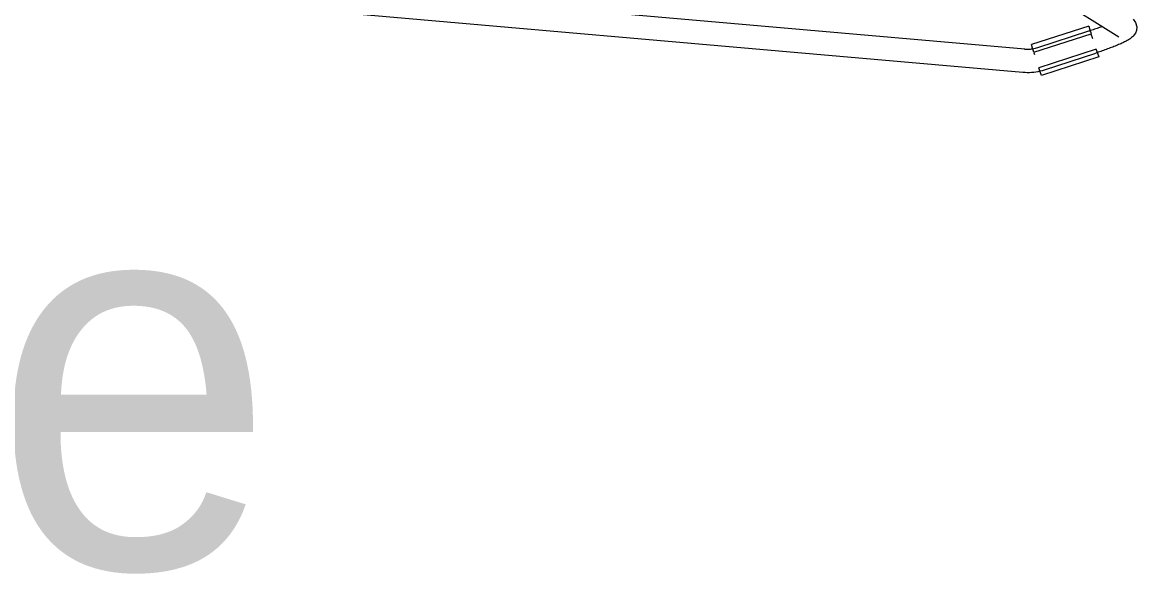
# Model space of a CAD drawing. Header units: millimetres. Extents: x 79795 to 317870, y -36033 to 97293.
# Drawn here: x 158086 to 158669, y 11758 to 12047 of the extents above; entities that cross this region are included whole.
import ezdxf

# ---------------------------------------------------------------- set-up
doc = ezdxf.new("R2010")
doc.units = ezdxf.units.MM
doc.header["$MEASUREMENT"] = 0
doc.layers.add('A-AREA-IDEN', color=7, linetype='CONTINUOUS', lineweight=9)
doc.layers.add('I-FURN', color=8, linetype='CONTINUOUS', lineweight=9)
doc.styles.add('Century Gothic', font='GOTHIC.TTF', dxfattribs={"height": 200})

msp = doc.modelspace()

# ---------------------------------------------------------------- linework, layer by layer
at = {"layer": 'I-FURN'}
for p, q in [((158610.86, 12032.98), (158186.51, 12070.26)), ((158616.51, 12066.82), (158660.09, 12039.51)), ((158166.49, 12059.97), (158609.81, 12021.03)), ((158667.59, 12048.79), (158668.81, 12047.06)), ((158644.28, 12045.15), (158614.27, 12035.46)), ((158644.23, 12042.43), (158617.42, 12033.72)), ((158644.56, 12042.54), (158644.23, 12042.43)), ((158644.28, 12045.15), (158644.91, 12043.2)), ((158645.25, 12042.77), (158644.56, 12042.54)), ((158644.91, 12043.2), (158645.55, 12041.23)), ((158645.94, 12043), (158645.25, 12042.77)), ((158646.63, 12043.23), (158645.94, 12043)), ((158647.31, 12043.47), (158646.63, 12043.23)), ((158647.98, 12043.7), (158647.31, 12043.47)), ((158648.65, 12043.94), (158647.98, 12043.7)), ((158649.3, 12044.17), (158648.65, 12043.94)), ((158649.95, 12044.41), (158649.3, 12044.17)), ((158650.59, 12044.64), (158649.95, 12044.41)), ((158651.21, 12044.88), (158650.59, 12044.64)), ((158668.7, 12041.47), (158668.14, 12040.56)), ((158669.23, 12042.85), (158668.7, 12041.47)), ((158668.81, 12047.06), (158669.4, 12044.83)), ((158669.4, 12044.83), (158669.23, 12042.85)), ((158615.58, 12031.42), (158645.59, 12041.11)), ((158646.42, 12038.53), (158645.62, 12041.01)), ((158660.48, 12035.68), (158659.91, 12035.44)), ((158661.02, 12035.92), (158660.48, 12035.68)), ((158661.55, 12036.16), (158661.02, 12035.92)), ((158662.06, 12036.39), (158661.55, 12036.16)), ((158662.55, 12036.63), (158662.06, 12036.39)), ((158663.02, 12036.86), (158662.55, 12036.63)), ((158663.48, 12037.09), (158663.02, 12036.86)), ((158663.92, 12037.31), (158663.48, 12037.09)), ((158664.34, 12037.54), (158663.92, 12037.31)), ((158664.76, 12037.77), (158664.34, 12037.54)), ((158665.16, 12038.01), (158664.76, 12037.77)), ((158665.55, 12038.25), (158665.16, 12038.01)), ((158665.93, 12038.51), (158665.55, 12038.25)), ((158666.32, 12038.79), (158665.93, 12038.51)), ((158666.73, 12039.1), (158666.32, 12038.79)), ((158667.15, 12039.47), (158666.73, 12039.1)), ((158667.62, 12039.93), (158667.15, 12039.47)), ((158668.14, 12040.56), (158667.62, 12039.93)), ((158610.88, 12032.97), (158610.86, 12032.98)), ((158611.54, 12032.93), (158610.88, 12032.97)), ((158612.2, 12032.91), (158611.54, 12032.93)), ((158612.87, 12032.92), (158612.2, 12032.91)), ((158613.53, 12032.96), (158612.87, 12032.92)), ((158614.19, 12033.02), (158613.53, 12032.96)), ((158614.84, 12033.11), (158614.19, 12033.02)), ((158614.9, 12033.51), (158614.27, 12035.46)), ((158615.49, 12033.22), (158614.84, 12033.11)), ((158615.54, 12031.54), (158614.9, 12033.51)), ((158616.14, 12033.36), (158615.49, 12033.22)), ((158615.99, 12030.16), (158615.71, 12031.01)), ((158616.78, 12033.53), (158616.14, 12033.36)), ((158617.42, 12033.72), (158616.78, 12033.53)), ((158648.19, 12033.04), (158618.19, 12023.35)), ((158621.12, 12022.31), (158647.94, 12031.02)), ((158648.4, 12031.17), (158647.94, 12031.02)), ((158648.23, 12032.92), (158648.87, 12030.95)), ((158649.14, 12031.42), (158648.4, 12031.17)), ((158648.87, 12030.95), (158649.5, 12029)), ((158649.87, 12031.66), (158649.14, 12031.42)), ((158650.61, 12031.91), (158649.87, 12031.66)), ((158651.33, 12032.16), (158650.61, 12031.91)), ((158652.06, 12032.41), (158651.33, 12032.16)), ((158652.77, 12032.67), (158652.06, 12032.41)), ((158653.48, 12032.92), (158652.77, 12032.67)), ((158654.18, 12033.18), (158653.48, 12032.92)), ((158654.87, 12033.43), (158654.18, 12033.18)), ((158655.54, 12033.69), (158654.87, 12033.43)), ((158656.21, 12033.94), (158655.54, 12033.69)), ((158656.86, 12034.19), (158656.21, 12033.94)), ((158657.5, 12034.45), (158656.86, 12034.19)), ((158658.13, 12034.7), (158657.5, 12034.45)), ((158658.74, 12034.94), (158658.13, 12034.7)), ((158659.34, 12035.19), (158658.74, 12034.94)), ((158659.91, 12035.44), (158659.34, 12035.19)), ((158649.5, 12029), (158619.49, 12019.31)), ((158609.81, 12021.02), (158610.95, 12020.95)), ((158610.95, 12020.95), (158612.09, 12020.91)), ((158612.09, 12020.91), (158613.23, 12020.93)), ((158613.23, 12020.93), (158614.37, 12020.99)), ((158614.37, 12020.99), (158615.51, 12021.09)), ((158615.51, 12021.09), (158616.64, 12021.24)), ((158616.64, 12021.24), (158617.77, 12021.44)), ((158617.77, 12021.44), (158618.88, 12021.68)), ((158618.86, 12021.26), (158618.22, 12023.23)), ((158619.49, 12019.31), (158618.86, 12021.26)), ((158618.88, 12021.68), (158619.99, 12021.97)), ((158619.99, 12021.97), (158621.08, 12022.29)), ((158621.08, 12022.29), (158621.12, 12022.31))]:
    msp.add_line(p, q, dxfattribs=at)

# ---------------------------------------------------------------- texts
at = {"layer": 'A-AREA-IDEN', "style": 'Century Gothic'}
msp.add_text('Office', height=200, dxfattribs=at).set_placement((157519.91, 11761.09))

doc.saveas('drawing.dxf')
